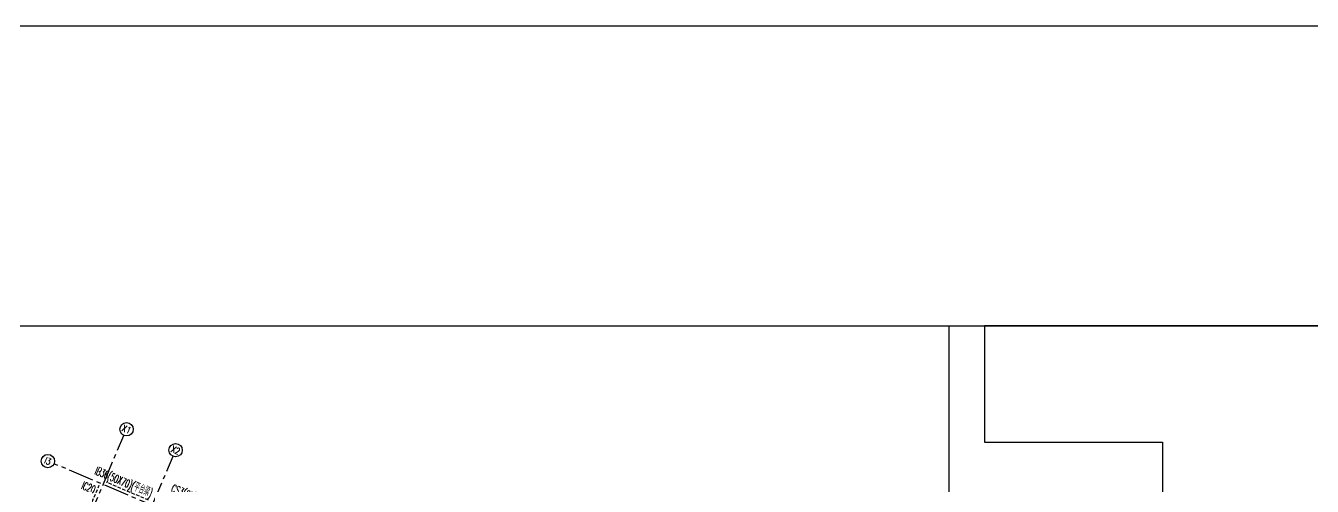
# Model space of a CAD drawing. Header units: centimetres. Extents: x -47768 to 194820, y -149527 to 141949.
# Drawn here: x 58685 to 68333, y -28580 to -25125 of the extents above; entities that cross this region are included whole.
import ezdxf
from ezdxf.enums import TextEntityAlignment as Align

# ---------------------------------------------------------------- set-up
doc = ezdxf.new("R2010")
doc.units = ezdxf.units.CM
doc.linetypes.add('CENTER2', pattern=[28.575, 19.05, -3.175, 3.175, -3.175])
doc.linetypes.add('HIDDEN', pattern=[0.375, 0.25, -0.125])
doc.layers.get('0').update_dxf_attribs({"color": 8})
for name, color, linetype in [('0S-B', 6, 'HIDDEN'), ('0S-GRID', 8, 'Continuous'), ('1S-BN', 7, 'Continuous'), ('1S-CN', 2, 'Continuous'), ('1S-SN', 4, 'Continuous')]:
    doc.layers.add(name, color=color, linetype=linetype)
doc.layers.add('0S-分圖線', color=8, linetype='Continuous', plot=False)
doc.layers.add('0S-繪圖區', color=171, linetype='Continuous', plot=False)
doc.styles.add('ae', font='romans.shx', dxfattribs={"bigfont": 'chineset.shx'})
doc.styles.add('ROMAND', font='romand')
doc.styles.add('txt', font='romans.shx', dxfattribs={"height": 0.2, "bigfont": 'chineset.shx'})

# ---------------------------------------------------------------- blocks, each defined once
blk = doc.blocks.new('*U149')
at = {"color": 0, "ltscale": 100}
blk.add_lwpolyline([(-36.3, 27), (36.3, 27), (36.3, -27), (-36.3, -27)], close=True, dxfattribs=at)
blk.add_lwpolyline([(36.3, 27), (17.074, 27), (17.074, 21.168), (25.98, 21.168), (25.98, 15.768), (24.673, 15.768), (24.673, 9.288), (36.3, 9.288), (36.3, 27)], dxfattribs=at)
blk = doc.blocks.new('*U150')
at = {"color": 0, "ltscale": 100}
blk.add_lwpolyline([(-36.3, 27), (36.3, 27), (36.3, -27), (-36.3, -27)], close=True, dxfattribs=at)
blk = doc.blocks.new('XLINE')
blk.add_circle((0, 0), 50)
at = {"style": 'ROMAND', "width": 0.74997, "flags": 8}
blk.add_attdef('X-LINE', text='', height=50, dxfattribs=at).set_placement((0, 0), align=Align.MIDDLE)
blk = doc.blocks.new('柱位編號')
at = {"color": 0, "linetype": 'CENTER2', "ltscale": 10}
for p, q in [((129523.5, 36832.5), (130129.1, 38259.2)), ((130686.2, 37588.3), (129604.7, 38047.4)), ((129891.7, 36676.2), (130497.3, 38102.9))]:
    blk.add_line(p, q, dxfattribs=at)
at = {"color": 0}
ref = blk.add_blockref('XLINE', (130148.7, 38305.2), dxfattribs=dict(at, rotation=337))
ref.add_attrib('X-LINE', 'X1', dxfattribs={"height": 50, "rotation": 337, "style": 'ROMAND', "width": 0.74997}).set_placement((130148.7, 38305.2), align=Align.MIDDLE)
ref = blk.add_blockref('XLINE', (130516.9, 38148.9), dxfattribs=dict(at, rotation=337))
ref.add_attrib('X-LINE', 'X2', dxfattribs={"height": 50, "rotation": 337, "style": 'ROMAND', "width": 0.74997}).set_placement((130516.9, 38148.9), align=Align.MIDDLE)
ref = blk.add_blockref('XLINE', (129558.7, 38066.9), dxfattribs=dict(at, rotation=337))
ref.add_attrib('X-LINE', 'I3', dxfattribs={"height": 50, "rotation": 337, "style": 'ROMAND', "width": 0.74997}).set_placement((129558.7, 38066.9), align=Align.MIDDLE)

msp = doc.modelspace()

# ---------------------------------------------------------------- linework, layer by layer
at = {"layer": '0S-B', "ltscale": 100}
for p, q in [((59606.1797, -28684.7429), (59290.0628, -28550.5593)), ((59021.852, -29075.9656), (59235.5288, -28572.5421))]:
    msp.add_line(p, q, dxfattribs=at)
at = {"layer": '0S-分圖線', "ltscale": 100}
msp.add_line((49457.2912, -25124.8878), (107942.178, -25124.8878), dxfattribs=at)

# ---------------------------------------------------------------- block references
at = {"layer": '0S-GRID'}
msp.add_blockref('柱位編號', (-70707.8585, -66458.1336), dxfattribs=at)
at = {"layer": '0S-繪圖區', "ltscale": 100, "xscale": 150, "yscale": 150, "zscale": 150}
msp.add_blockref('*U149', (63312.9703, -31425.5377), dxfattribs=at)
at = {"layer": '0S-繪圖區', "color": 11, "ltscale": 100, "xscale": 150, "yscale": 150, "zscale": 150}
msp.add_blockref('*U150', (71055.4228, -31425.5377), dxfattribs=at)

# ---------------------------------------------------------------- texts
at = {"layer": '1S-BN', "style": 'txt', "width": 0.5}
msp.add_text('IB36(50X70)(平台梁)', height=60, rotation=337, dxfattribs=at).set_placement((59419.3129, -28549.6443), align=Align.MIDDLE)
at = {"layer": '1S-CN', "style": 'txt', "width": 0.5}
msp.add_text('IC20', height=60, rotation=337, dxfattribs=at).set_placement((59156.5395, -28589.032), align=Align.MIDDLE)
at = {"layer": '1S-SN', "linetype": 'Continuous', "style": 'ae', "width": 0.5}
msp.add_text('CS3(25)', height=60, rotation=337, dxfattribs=at).set_placement((59769.9889, -28618.386))

doc.saveas('drawing.dxf')
